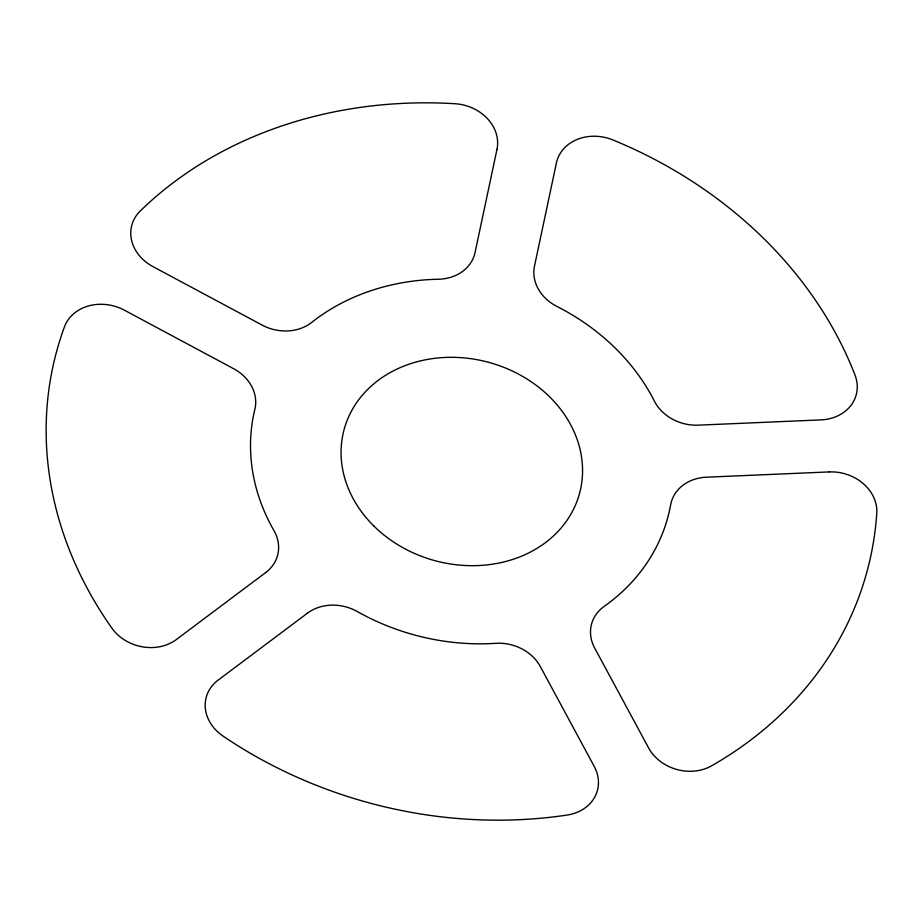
<?xml version="1.0" encoding="UTF-8"?>
<svg xmlns="http://www.w3.org/2000/svg" width="923" height="923" viewBox="0 0 923 923"><rect width="100%" height="100%" fill="white"/><g stroke="black" fill="none" stroke-linecap="round" stroke-linejoin="round"><path stroke-width="1.38" d="M496.989 149.318L475.057 252.51A42.389 35.709 15.2 0 1 438.413 279.231L433.106 279.392A213.444 179.823 15.2 0 0 311.732 322.392A42.389 35.709 15.2 0 1 262.097 325.081L152.895 266.574A42.389 35.709 15.2 0 1 140.261 210.975A419.884 353.728 15.2 0 1 455.004 103.722A42.389 35.709 15.2 0 1 496.989 149.318M556.407 162.956L534.486 266.147A42.389 35.709 15.2 0 0 556.904 306.413A213.444 179.823 15.2 0 1 654.315 401.009A42.389 35.709 15.2 0 0 698.238 425.157L820.997 419.896A42.389 35.709 15.2 0 0 854.986 375.003A419.884 353.728 15.2 0 0 612.964 139.973A42.389 35.709 15.2 0 0 556.407 162.956M265.709 572.548L176.293 639.581A42.389 35.709 15.2 0 1 111.925 628.194A419.884 353.728 15.2 0 1 64.437 326.892A42.389 35.709 15.2 0 1 124.374 310.174L233.577 368.681A42.389 35.709 15.2 0 1 254.852 409.339A213.444 179.823 15.2 0 0 273.969 530.61A42.389 35.709 15.2 0 1 265.709 572.548M307.509 613.126L218.082 680.159A42.389 35.709 15.2 0 0 223.031 736.081A419.884 353.728 15.2 0 0 567.126 815.055A42.389 35.709 15.2 0 0 594.274 766.494L540.324 666.556A42.389 35.709 15.2 0 0 495.801 643.331L490.517 643.608A213.444 179.823 15.2 0 1 357.305 611.545A42.389 35.709 15.2 0 0 307.509 613.126M829.2 471.918L706.441 477.191A42.389 35.709 15.2 0 0 670.663 504.766A213.444 179.823 15.2 0 1 604.184 606.399A42.389 35.709 15.2 0 0 594.677 648.038L648.627 747.965A42.389 35.709 15.2 0 0 711.61 765.813A419.884 353.728 15.2 0 0 876.781 513.315A42.389 35.709 15.2 0 0 829.2 471.918M373.884 526.052A121.974 102.753 15.2 0 0 577.44 500.058A121.974 102.753 15.2 0 0 434.11 358.401A121.974 102.753 15.2 0 0 373.884 526.052"/></g></svg>
